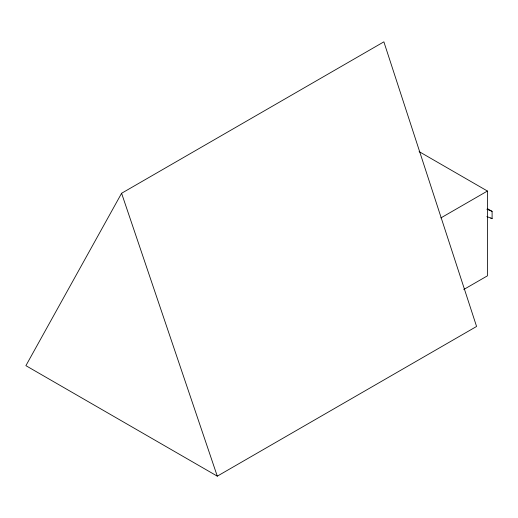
<?xml version="1.0" encoding="UTF-8"?>
<svg xmlns="http://www.w3.org/2000/svg" width="518" height="518" viewBox="0 0 518 518"><rect width="100%" height="100%" fill="white"/><g stroke="black" fill="none" stroke-linecap="round" stroke-linejoin="round"><path stroke-width="0.78" d="M121.594 193.272L25.9 365.663L217.288 476.159L476.573 326.463L383.877 41.841L121.594 193.272L217.288 476.159M440.863 217.929L487.432 191.045L487.432 275.835L463.759 289.504M486.875 209.233L492.1 211.363L492.1 218.68L486.875 216.556M419.088 151.586L487.432 191.045M487.308 208.592L492.1 211.363M490.727 217.89L492.1 218.68"/></g></svg>
